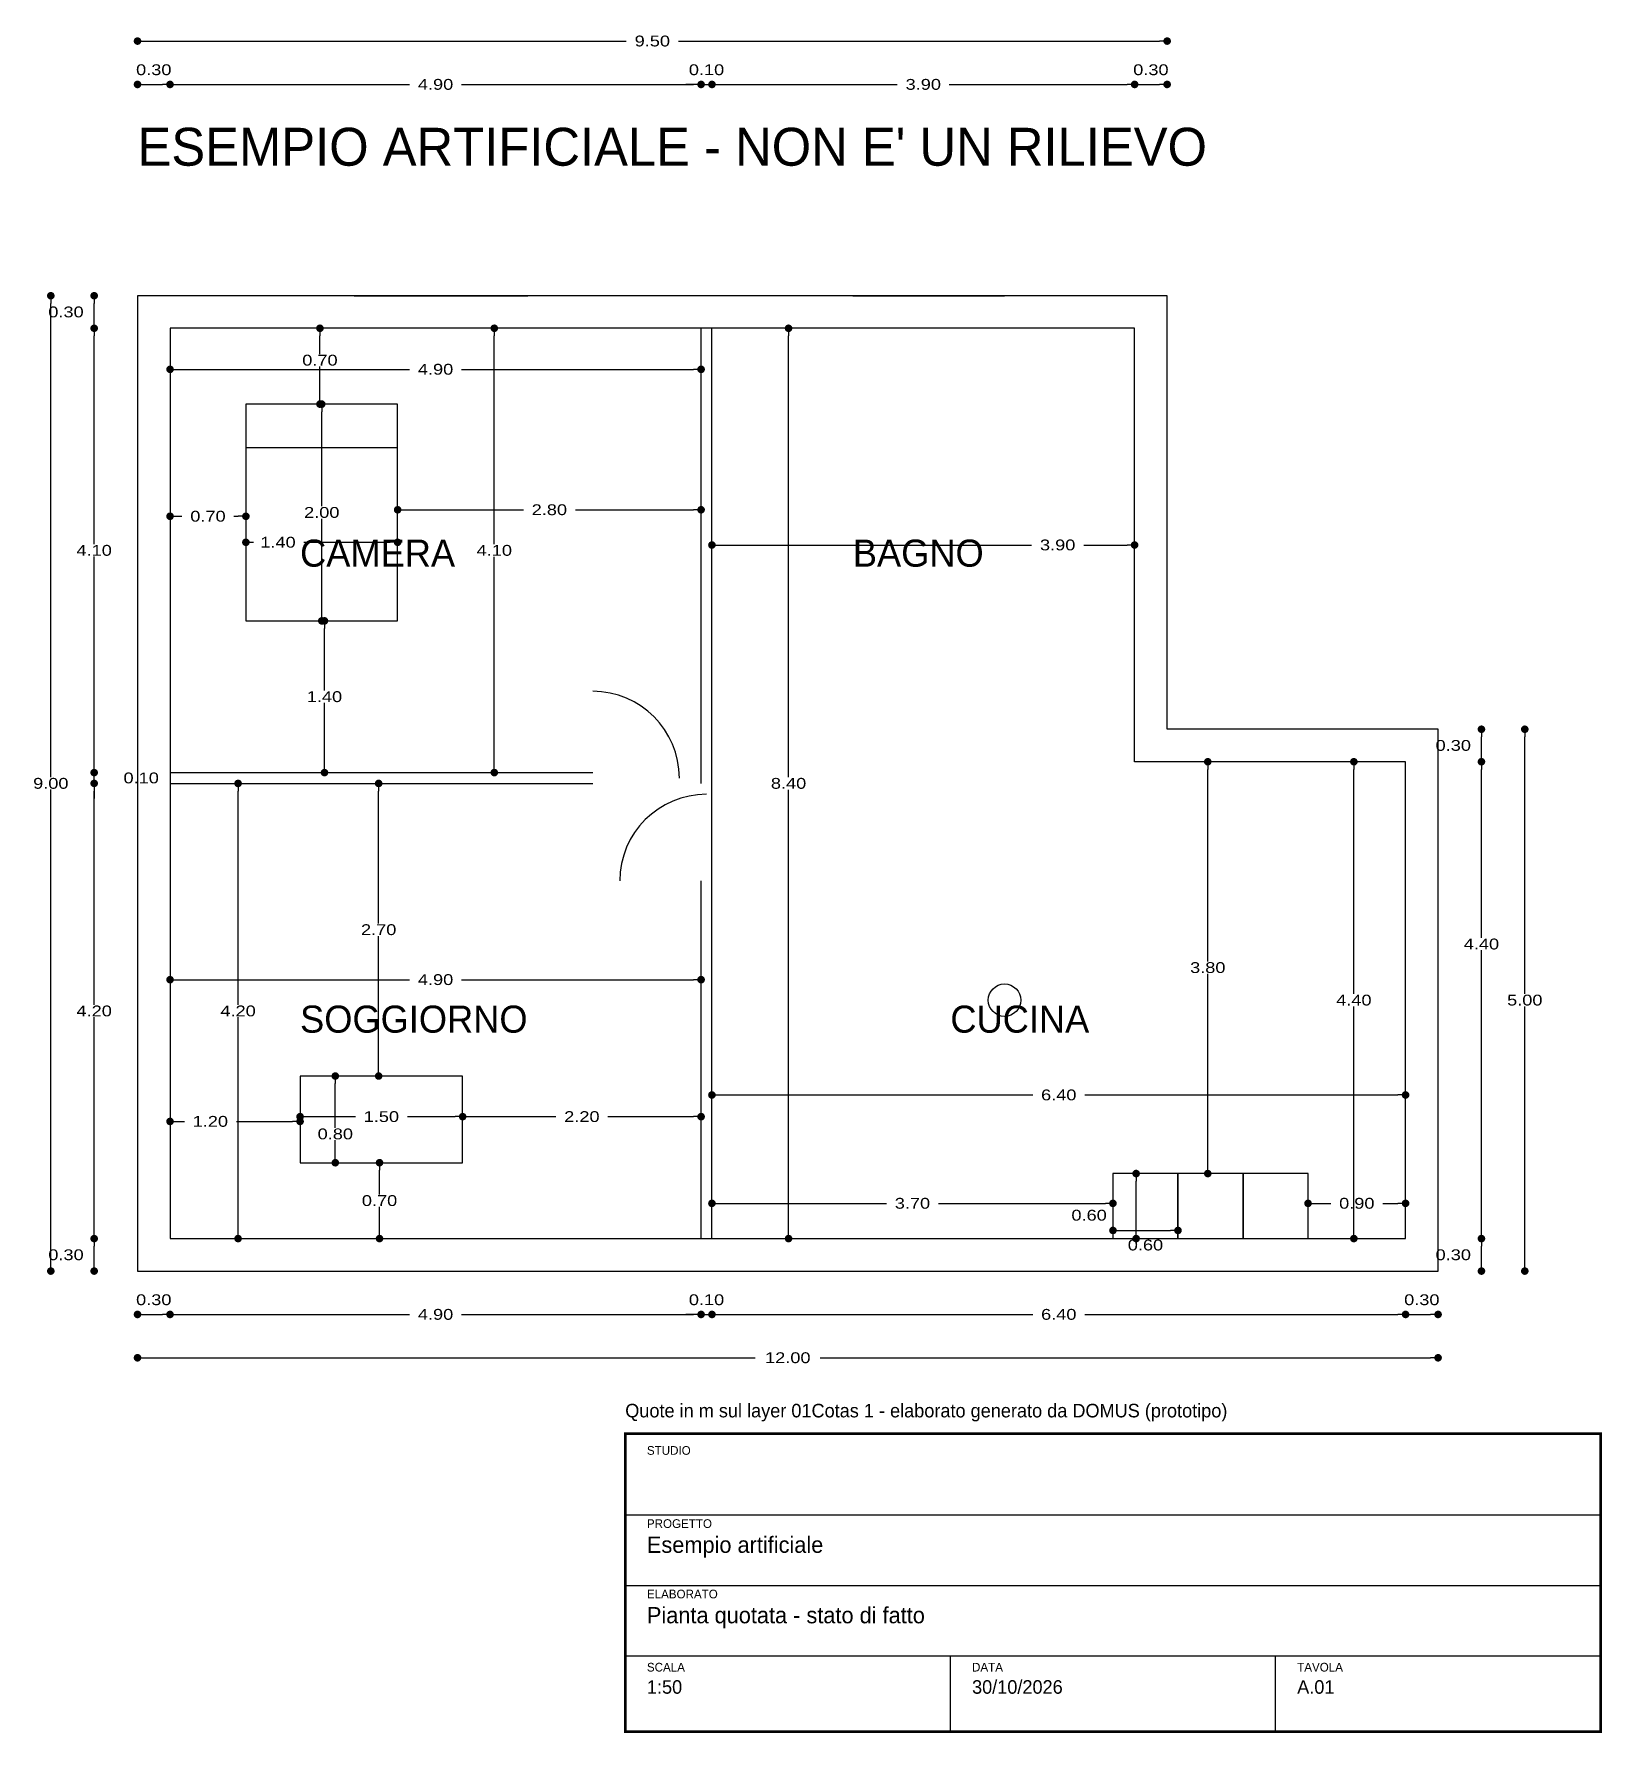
# Model space of a CAD drawing. Header units: metres. Extents: x -1 to 13.5, y -4.3 to 11.4.
import ezdxf

# ---------------------------------------------------------------- set-up
doc = ezdxf.new("R2010")
doc.units = ezdxf.units.M
for name, color, linetype in [('01Cotas 1', 220, 'Continuous'), ('ARREDI', 6, 'Continuous'), ('DOMUS_CARTIGLIO', 7, 'Continuous'), ('DOMUS_NOTE', 2, 'Continuous'), ('FINESTRE', 5, 'Continuous'), ('MURI', 7, 'Continuous'), ('PORTE', 3, 'Continuous'), ('TESTI', 2, 'Continuous'), ('TRAMEZZI', 8, 'Continuous')]:
    doc.layers.add(name, color=color, linetype=linetype)
doc.styles.add('FUTURA', font='arial.ttf', dxfattribs={"width": 1.2})
doc.dimstyles.new('50', dxfattribs={"dimscale": 0, "dimtxt": 0.1, "dimasz": 0.07, "dimexe": 0.2, "dimexo": 0.2, "dimgap": 0.01, "dimtad": 1, "dimtxsty": 'FUTURA', "dimblk": 'DOT', "dimcen": 0.1, "dimse1": 1, "dimse2": 1, "dimazin": 3, "dimtfac": 1, "dimtmove": 2, "dimatfit": 2, "dimldrblk": 'DOT'})

# ---------------------------------------------------------------- blocks, each defined once
blk = doc.blocks.new('_DOT')
at = {"color": 0, "linetype": 'BYBLOCK'}
blk.add_line((-0.5, 0), (-1, 0), dxfattribs=at)
at = {"color": 0, "linetype": 'BYBLOCK', "const_width": 0.5}
blk.add_lwpolyline([(-0.25, 0, 1), (0.25, 0, 1)], format="xyb", close=True, dxfattribs=at)
blk = doc.blocks.new('*D1')
at = {"color": 0}
blk.add_line((0.07, -0.4), (0.23, -0.4), dxfattribs=at)
at = {"layer": 'Defpoints'}
for p in [(0, 0), (0.3, 0), (0, -0.4)]:
    blk.add_point(p, dxfattribs=at)
at = {"layer": '01Cotas 1', "color": 0, "xscale": 0.07, "yscale": 0.07, "rotation": 180}
blk.add_blockref('_DOT', (0, -0.4), dxfattribs=at)
at = {"layer": '01Cotas 1', "color": 0, "xscale": 0.07, "yscale": 0.07}
blk.add_blockref('_DOT', (0.3, -0.4), dxfattribs=at)
at = {"layer": '01Cotas 1', "color": 0, "insert": (0.15, -0.265), "char_height": 0.1, "attachment_point": 5, "style": 'FUTURA'}
blk.add_mtext('0.30', dxfattribs=at)
blk = doc.blocks.new('*D2')
at = {"color": 0}
for p, q in [((0.37, -0.4), (2.51, -0.4)), ((2.99, -0.4), (5.13, -0.4))]:
    blk.add_line(p, q, dxfattribs=at)
at = {"layer": 'Defpoints'}
for p in [(0.3, 0), (5.2, 0), (0.3, -0.4)]:
    blk.add_point(p, dxfattribs=at)
at = {"layer": '01Cotas 1', "color": 0, "xscale": 0.07, "yscale": 0.07, "rotation": 180}
blk.add_blockref('_DOT', (0.3, -0.4), dxfattribs=at)
at = {"layer": '01Cotas 1', "color": 0, "xscale": 0.07, "yscale": 0.07}
blk.add_blockref('_DOT', (5.2, -0.4), dxfattribs=at)
at = {"layer": '01Cotas 1', "color": 0, "insert": (2.75, -0.4), "char_height": 0.1, "attachment_point": 5, "style": 'FUTURA'}
blk.add_mtext('4.90', dxfattribs=at)
blk = doc.blocks.new('*D3')
at = {"color": 0}
for p, q in [((5.13, -0.4), (5.06, -0.4)), ((5.2, -0.4), (5.3, -0.4)), ((5.37, -0.4), (5.44, -0.4))]:
    blk.add_line(p, q, dxfattribs=at)
at = {"layer": 'Defpoints'}
for p in [(5.2, 0), (5.3, 0), (5.2, -0.4)]:
    blk.add_point(p, dxfattribs=at)
at = {"layer": '01Cotas 1', "color": 0, "xscale": 0.07, "yscale": 0.07}
blk.add_blockref('_DOT', (5.2, -0.4), dxfattribs=at)
at = {"layer": '01Cotas 1', "color": 0, "xscale": 0.07, "yscale": 0.07, "rotation": 180}
blk.add_blockref('_DOT', (5.3, -0.4), dxfattribs=at)
at = {"layer": '01Cotas 1', "color": 0, "insert": (5.25, -0.265), "char_height": 0.1, "attachment_point": 5, "style": 'FUTURA'}
blk.add_mtext('0.10', dxfattribs=at)
blk = doc.blocks.new('*D4')
at = {"color": 0}
for p, q in [((5.37, -0.4), (8.26, -0.4)), ((8.74, -0.4), (11.63, -0.4))]:
    blk.add_line(p, q, dxfattribs=at)
at = {"layer": 'Defpoints'}
for p in [(5.3, 0), (11.7, 0), (5.3, -0.4)]:
    blk.add_point(p, dxfattribs=at)
at = {"layer": '01Cotas 1', "color": 0, "xscale": 0.07, "yscale": 0.07, "rotation": 180}
blk.add_blockref('_DOT', (5.3, -0.4), dxfattribs=at)
at = {"layer": '01Cotas 1', "color": 0, "xscale": 0.07, "yscale": 0.07}
blk.add_blockref('_DOT', (11.7, -0.4), dxfattribs=at)
at = {"layer": '01Cotas 1', "color": 0, "insert": (8.5, -0.4), "char_height": 0.1, "attachment_point": 5, "style": 'FUTURA'}
blk.add_mtext('6.40', dxfattribs=at)
blk = doc.blocks.new('*D5')
at = {"color": 0}
blk.add_line((11.77, -0.4), (11.93, -0.4), dxfattribs=at)
at = {"layer": 'Defpoints'}
for p in [(11.7, 0), (12, 0), (11.7, -0.4)]:
    blk.add_point(p, dxfattribs=at)
at = {"layer": '01Cotas 1', "color": 0, "xscale": 0.07, "yscale": 0.07, "rotation": 180}
blk.add_blockref('_DOT', (11.7, -0.4), dxfattribs=at)
at = {"layer": '01Cotas 1', "color": 0, "xscale": 0.07, "yscale": 0.07}
blk.add_blockref('_DOT', (12, -0.4), dxfattribs=at)
at = {"layer": '01Cotas 1', "color": 0, "insert": (11.85, -0.265), "char_height": 0.1, "attachment_point": 5, "style": 'FUTURA'}
blk.add_mtext('0.30', dxfattribs=at)
blk = doc.blocks.new('*D6')
at = {"color": 0}
for p, q in [((0.07, -0.8), (5.7, -0.8)), ((6.3, -0.8), (11.93, -0.8))]:
    blk.add_line(p, q, dxfattribs=at)
at = {"layer": 'Defpoints'}
for p in [(0, 0), (12, 0), (0, -0.8)]:
    blk.add_point(p, dxfattribs=at)
at = {"layer": '01Cotas 1', "color": 0, "xscale": 0.07, "yscale": 0.07, "rotation": 180}
blk.add_blockref('_DOT', (0, -0.8), dxfattribs=at)
at = {"layer": '01Cotas 1', "color": 0, "xscale": 0.07, "yscale": 0.07}
blk.add_blockref('_DOT', (12, -0.8), dxfattribs=at)
at = {"layer": '01Cotas 1', "color": 0, "insert": (6, -0.8), "char_height": 0.1, "attachment_point": 5, "style": 'FUTURA'}
blk.add_mtext('12.00', dxfattribs=at)
blk = doc.blocks.new('*D7')
at = {"color": 0}
blk.add_line((0.07, 10.95), (0.23, 10.95), dxfattribs=at)
at = {"layer": 'Defpoints'}
for p in [(0, 10.95), (0, 9), (0.3, 9)]:
    blk.add_point(p, dxfattribs=at)
at = {"layer": '01Cotas 1', "color": 0, "xscale": 0.07, "yscale": 0.07, "rotation": 180}
blk.add_blockref('_DOT', (0, 10.95), dxfattribs=at)
at = {"layer": '01Cotas 1', "color": 0, "xscale": 0.07, "yscale": 0.07}
blk.add_blockref('_DOT', (0.3, 10.95), dxfattribs=at)
at = {"layer": '01Cotas 1', "color": 0, "insert": (0.15, 11.085), "char_height": 0.1, "attachment_point": 5, "style": 'FUTURA'}
blk.add_mtext('0.30', dxfattribs=at)
blk = doc.blocks.new('*D8')
at = {"color": 0}
for p, q in [((0.37, 10.95), (2.51, 10.95)), ((2.99, 10.95), (5.13, 10.95))]:
    blk.add_line(p, q, dxfattribs=at)
at = {"layer": 'Defpoints'}
for p in [(0.3, 10.95), (0.3, 9), (5.2, 9)]:
    blk.add_point(p, dxfattribs=at)
at = {"layer": '01Cotas 1', "color": 0, "xscale": 0.07, "yscale": 0.07, "rotation": 180}
blk.add_blockref('_DOT', (0.3, 10.95), dxfattribs=at)
at = {"layer": '01Cotas 1', "color": 0, "xscale": 0.07, "yscale": 0.07}
blk.add_blockref('_DOT', (5.2, 10.95), dxfattribs=at)
at = {"layer": '01Cotas 1', "color": 0, "insert": (2.75, 10.95), "char_height": 0.1, "attachment_point": 5, "style": 'FUTURA'}
blk.add_mtext('4.90', dxfattribs=at)
blk = doc.blocks.new('*D9')
at = {"color": 0}
for p, q in [((5.13, 10.95), (5.06, 10.95)), ((5.2, 10.95), (5.3, 10.95)), ((5.37, 10.95), (5.44, 10.95))]:
    blk.add_line(p, q, dxfattribs=at)
at = {"layer": 'Defpoints'}
for p in [(5.2, 10.95), (5.2, 9), (5.3, 9)]:
    blk.add_point(p, dxfattribs=at)
at = {"layer": '01Cotas 1', "color": 0, "xscale": 0.07, "yscale": 0.07}
blk.add_blockref('_DOT', (5.2, 10.95), dxfattribs=at)
at = {"layer": '01Cotas 1', "color": 0, "xscale": 0.07, "yscale": 0.07, "rotation": 180}
blk.add_blockref('_DOT', (5.3, 10.95), dxfattribs=at)
at = {"layer": '01Cotas 1', "color": 0, "insert": (5.25, 11.085), "char_height": 0.1, "attachment_point": 5, "style": 'FUTURA'}
blk.add_mtext('0.10', dxfattribs=at)
blk = doc.blocks.new('*D10')
at = {"color": 0}
for p, q in [((5.37, 10.95), (7.01, 10.95)), ((7.49, 10.95), (9.13, 10.95))]:
    blk.add_line(p, q, dxfattribs=at)
at = {"layer": 'Defpoints'}
for p in [(5.3, 10.95), (5.3, 9), (9.2, 9)]:
    blk.add_point(p, dxfattribs=at)
at = {"layer": '01Cotas 1', "color": 0, "xscale": 0.07, "yscale": 0.07, "rotation": 180}
blk.add_blockref('_DOT', (5.3, 10.95), dxfattribs=at)
at = {"layer": '01Cotas 1', "color": 0, "xscale": 0.07, "yscale": 0.07}
blk.add_blockref('_DOT', (9.2, 10.95), dxfattribs=at)
at = {"layer": '01Cotas 1', "color": 0, "insert": (7.25, 10.95), "char_height": 0.1, "attachment_point": 5, "style": 'FUTURA'}
blk.add_mtext('3.90', dxfattribs=at)
blk = doc.blocks.new('*D11')
at = {"color": 0}
blk.add_line((9.27, 10.95), (9.43, 10.95), dxfattribs=at)
at = {"layer": 'Defpoints'}
for p in [(9.2, 10.95), (9.2, 9), (9.5, 9)]:
    blk.add_point(p, dxfattribs=at)
at = {"layer": '01Cotas 1', "color": 0, "xscale": 0.07, "yscale": 0.07, "rotation": 180}
blk.add_blockref('_DOT', (9.2, 10.95), dxfattribs=at)
at = {"layer": '01Cotas 1', "color": 0, "xscale": 0.07, "yscale": 0.07}
blk.add_blockref('_DOT', (9.5, 10.95), dxfattribs=at)
at = {"layer": '01Cotas 1', "color": 0, "insert": (9.35, 11.085), "char_height": 0.1, "attachment_point": 5, "style": 'FUTURA'}
blk.add_mtext('0.30', dxfattribs=at)
blk = doc.blocks.new('*D12')
at = {"color": 0}
for p, q in [((0.07, 11.35), (4.51, 11.35)), ((4.99, 11.35), (9.43, 11.35))]:
    blk.add_line(p, q, dxfattribs=at)
at = {"layer": 'Defpoints'}
for p in [(0, 11.35), (0, 9), (9.5, 9)]:
    blk.add_point(p, dxfattribs=at)
at = {"layer": '01Cotas 1', "color": 0, "xscale": 0.07, "yscale": 0.07, "rotation": 180}
blk.add_blockref('_DOT', (0, 11.35), dxfattribs=at)
at = {"layer": '01Cotas 1', "color": 0, "xscale": 0.07, "yscale": 0.07}
blk.add_blockref('_DOT', (9.5, 11.35), dxfattribs=at)
at = {"layer": '01Cotas 1', "color": 0, "insert": (4.75, 11.35), "char_height": 0.1, "attachment_point": 5, "style": 'FUTURA'}
blk.add_mtext('9.50', dxfattribs=at)
blk = doc.blocks.new('*D13')
at = {"color": 0}
blk.add_line((-0.4, 0.07), (-0.4, 0.23), dxfattribs=at)
at = {"layer": 'Defpoints'}
for p in [(0, 0.3), (-0.4, 0), (0, 0)]:
    blk.add_point(p, dxfattribs=at)
at = {"layer": '01Cotas 1', "color": 0, "xscale": 0.07, "yscale": 0.07}
for p, rotation in [((-0.4, 0.3), 90), ((-0.4, 0), 270)]:
    blk.add_blockref('_DOT', p, dxfattribs=dict(at, rotation=rotation))
at = {"layer": '01Cotas 1', "color": 0, "insert": (-0.66, 0.15), "char_height": 0.1, "attachment_point": 5, "style": 'FUTURA'}
blk.add_mtext('0.30', dxfattribs=at)
blk = doc.blocks.new('*D14')
at = {"color": 0}
for p, q in [((-0.4, 2.4575), (-0.4, 4.43)), ((-0.4, 0.37), (-0.4, 2.3425))]:
    blk.add_line(p, q, dxfattribs=at)
at = {"layer": 'Defpoints'}
for p in [(0, 4.5), (-0.4, 0.3), (0, 0.3)]:
    blk.add_point(p, dxfattribs=at)
at = {"layer": '01Cotas 1', "color": 0, "xscale": 0.07, "yscale": 0.07}
for p, rotation in [((-0.4, 4.5), 90), ((-0.4, 0.3), 270)]:
    blk.add_blockref('_DOT', p, dxfattribs=dict(at, rotation=rotation))
at = {"layer": '01Cotas 1', "color": 0, "insert": (-0.4, 2.4), "char_height": 0.1, "attachment_point": 5, "style": 'FUTURA'}
blk.add_mtext('4.20', dxfattribs=at)
blk = doc.blocks.new('*D15')
at = {"color": 0}
for p, q in [((-0.4, 4.67), (-0.4, 4.74)), ((-0.4, 4.5), (-0.4, 4.6)), ((-0.4, 4.43), (-0.4, 4.36))]:
    blk.add_line(p, q, dxfattribs=at)
at = {"layer": 'Defpoints'}
for p in [(0, 4.6), (-0.4, 4.5), (0, 4.5)]:
    blk.add_point(p, dxfattribs=at)
at = {"layer": '01Cotas 1', "color": 0, "xscale": 0.07, "yscale": 0.07}
for p, rotation in [((-0.4, 4.6), 270), ((-0.4, 4.5), 90)]:
    blk.add_blockref('_DOT', p, dxfattribs=dict(at, rotation=rotation))
at = {"layer": '01Cotas 1', "color": 0, "insert": (0.0338, 4.55), "char_height": 0.1, "attachment_point": 5, "style": 'FUTURA'}
blk.add_mtext('0.10', dxfattribs=at)
blk = doc.blocks.new('*D16')
at = {"color": 0}
for p, q in [((-0.4, 6.7075), (-0.4, 8.63)), ((-0.4, 4.67), (-0.4, 6.5925))]:
    blk.add_line(p, q, dxfattribs=at)
at = {"layer": 'Defpoints'}
for p in [(0, 8.7), (-0.4, 4.6), (0, 4.6)]:
    blk.add_point(p, dxfattribs=at)
at = {"layer": '01Cotas 1', "color": 0, "xscale": 0.07, "yscale": 0.07}
for p, rotation in [((-0.4, 8.7), 90), ((-0.4, 4.6), 270)]:
    blk.add_blockref('_DOT', p, dxfattribs=dict(at, rotation=rotation))
at = {"layer": '01Cotas 1', "color": 0, "insert": (-0.4, 6.65), "char_height": 0.1, "attachment_point": 5, "style": 'FUTURA'}
blk.add_mtext('4.10', dxfattribs=at)
blk = doc.blocks.new('*D17')
at = {"color": 0}
blk.add_line((-0.4, 8.77), (-0.4, 8.93), dxfattribs=at)
at = {"layer": 'Defpoints'}
for p in [(0, 9), (-0.4, 8.7), (0, 8.7)]:
    blk.add_point(p, dxfattribs=at)
at = {"layer": '01Cotas 1', "color": 0, "xscale": 0.07, "yscale": 0.07}
for p, rotation in [((-0.4, 9), 90), ((-0.4, 8.7), 270)]:
    blk.add_blockref('_DOT', p, dxfattribs=dict(at, rotation=rotation))
at = {"layer": '01Cotas 1', "color": 0, "insert": (-0.66, 8.85), "char_height": 0.1, "attachment_point": 5, "style": 'FUTURA'}
blk.add_mtext('0.30', dxfattribs=at)
blk = doc.blocks.new('*D18')
at = {"color": 0}
for p, q in [((-0.8, 4.5575), (-0.8, 8.93)), ((-0.8, 0.07), (-0.8, 4.4425))]:
    blk.add_line(p, q, dxfattribs=at)
at = {"layer": 'Defpoints'}
for p in [(0, 9), (-0.8, 0), (0, 0)]:
    blk.add_point(p, dxfattribs=at)
at = {"layer": '01Cotas 1', "color": 0, "xscale": 0.07, "yscale": 0.07}
for p, rotation in [((-0.8, 9), 90), ((-0.8, 0), 270)]:
    blk.add_blockref('_DOT', p, dxfattribs=dict(at, rotation=rotation))
at = {"layer": '01Cotas 1', "color": 0, "insert": (-0.8, 4.5), "char_height": 0.1, "attachment_point": 5, "style": 'FUTURA'}
blk.add_mtext('9.00', dxfattribs=at)
blk = doc.blocks.new('*D19')
at = {"color": 0}
blk.add_line((12.4, 0.07), (12.4, 0.23), dxfattribs=at)
at = {"layer": 'Defpoints'}
for p in [(12, 0.3), (12, 0), (12.4, 0)]:
    blk.add_point(p, dxfattribs=at)
at = {"layer": '01Cotas 1', "color": 0, "xscale": 0.07, "yscale": 0.07}
for p, rotation in [((12.4, 0.3), 90), ((12.4, 0), 270)]:
    blk.add_blockref('_DOT', p, dxfattribs=dict(at, rotation=rotation))
at = {"layer": '01Cotas 1', "color": 0, "insert": (12.14, 0.15), "char_height": 0.1, "attachment_point": 5, "style": 'FUTURA'}
blk.add_mtext('0.30', dxfattribs=at)
blk = doc.blocks.new('*D20')
at = {"color": 0}
for p, q in [((12.4, 3.075), (12.4, 4.63)), ((12.4, 0.37), (12.4, 2.96))]:
    blk.add_line(p, q, dxfattribs=at)
at = {"layer": 'Defpoints'}
for p in [(12, 4.7), (12, 0.3), (12.4, 0.3)]:
    blk.add_point(p, dxfattribs=at)
at = {"layer": '01Cotas 1', "color": 0, "xscale": 0.07, "yscale": 0.07}
for p, rotation in [((12.4, 4.7), 90), ((12.4, 0.3), 270)]:
    blk.add_blockref('_DOT', p, dxfattribs=dict(at, rotation=rotation))
at = {"layer": '01Cotas 1', "color": 0, "insert": (12.4, 3.0175), "char_height": 0.1, "attachment_point": 5, "style": 'FUTURA'}
blk.add_mtext('4.40', dxfattribs=at)
blk = doc.blocks.new('*D21')
at = {"color": 0}
blk.add_line((12.4, 4.77), (12.4, 4.93), dxfattribs=at)
at = {"layer": 'Defpoints'}
for p in [(12, 5), (12, 4.7), (12.4, 4.7)]:
    blk.add_point(p, dxfattribs=at)
at = {"layer": '01Cotas 1', "color": 0, "xscale": 0.07, "yscale": 0.07}
for p, rotation in [((12.4, 5), 90), ((12.4, 4.7), 270)]:
    blk.add_blockref('_DOT', p, dxfattribs=dict(at, rotation=rotation))
at = {"layer": '01Cotas 1', "color": 0, "insert": (12.14, 4.85), "char_height": 0.1, "attachment_point": 5, "style": 'FUTURA'}
blk.add_mtext('0.30', dxfattribs=at)
blk = doc.blocks.new('*D22')
at = {"color": 0}
for p, q in [((12.8, 2.5575), (12.8, 4.93)), ((12.8, 0.07), (12.8, 2.4425))]:
    blk.add_line(p, q, dxfattribs=at)
at = {"layer": 'Defpoints'}
for p in [(12, 5), (12, 0), (12.8, 0)]:
    blk.add_point(p, dxfattribs=at)
at = {"layer": '01Cotas 1', "color": 0, "xscale": 0.07, "yscale": 0.07}
for p, rotation in [((12.8, 5), 90), ((12.8, 0), 270)]:
    blk.add_blockref('_DOT', p, dxfattribs=dict(at, rotation=rotation))
at = {"layer": '01Cotas 1', "color": 0, "insert": (12.8, 2.5), "char_height": 0.1, "attachment_point": 5, "style": 'FUTURA'}
blk.add_mtext('5.00', dxfattribs=at)
blk = doc.blocks.new('*D23')
at = {"color": 0}
for p, q in [((5.37, 0.625), (6.91, 0.625)), ((7.39, 0.625), (8.93, 0.625))]:
    blk.add_line(p, q, dxfattribs=at)
at = {"layer": 'Defpoints'}
for p in [(5.3, 0.625), (5.3, 0.625), (9, 0.625)]:
    blk.add_point(p, dxfattribs=at)
at = {"layer": '01Cotas 1', "color": 0, "xscale": 0.07, "yscale": 0.07, "rotation": 180}
blk.add_blockref('_DOT', (5.3, 0.625), dxfattribs=at)
at = {"layer": '01Cotas 1', "color": 0, "xscale": 0.07, "yscale": 0.07}
blk.add_blockref('_DOT', (9, 0.625), dxfattribs=at)
at = {"layer": '01Cotas 1', "color": 0, "insert": (7.15, 0.625), "char_height": 0.1, "attachment_point": 5, "style": 'FUTURA'}
blk.add_mtext('3.70', dxfattribs=at)
blk = doc.blocks.new('*D24')
at = {"color": 0}
blk.add_line((9.07, 0.375), (9.53, 0.375), dxfattribs=at)
at = {"layer": 'Defpoints'}
for p in [(9, 0.375), (9, 0.375), (9.6, 0.375)]:
    blk.add_point(p, dxfattribs=at)
at = {"layer": '01Cotas 1', "color": 0, "xscale": 0.07, "yscale": 0.07, "rotation": 180}
blk.add_blockref('_DOT', (9, 0.375), dxfattribs=at)
at = {"layer": '01Cotas 1', "color": 0, "xscale": 0.07, "yscale": 0.07}
blk.add_blockref('_DOT', (9.6, 0.375), dxfattribs=at)
at = {"layer": '01Cotas 1', "color": 0, "insert": (9.3, 0.24), "char_height": 0.1, "attachment_point": 5, "style": 'FUTURA'}
blk.add_mtext('0.60', dxfattribs=at)
blk = doc.blocks.new('*D25')
at = {"color": 0}
for p, q in [((10.87, 0.625), (11.01, 0.625)), ((11.49, 0.625), (11.63, 0.625))]:
    blk.add_line(p, q, dxfattribs=at)
at = {"layer": 'Defpoints'}
for p in [(10.8, 0.625), (10.8, 0.625), (11.7, 0.625)]:
    blk.add_point(p, dxfattribs=at)
at = {"layer": '01Cotas 1', "color": 0, "xscale": 0.07, "yscale": 0.07, "rotation": 180}
blk.add_blockref('_DOT', (10.8, 0.625), dxfattribs=at)
at = {"layer": '01Cotas 1', "color": 0, "xscale": 0.07, "yscale": 0.07}
blk.add_blockref('_DOT', (11.7, 0.625), dxfattribs=at)
at = {"layer": '01Cotas 1', "color": 0, "insert": (11.25, 0.625), "char_height": 0.1, "attachment_point": 5, "style": 'FUTURA'}
blk.add_mtext('0.90', dxfattribs=at)
blk = doc.blocks.new('*D26')
at = {"color": 0}
for p, q in [((0.37, 1.381), (0.432, 1.381)), ((0.912, 1.381), (1.43, 1.381))]:
    blk.add_line(p, q, dxfattribs=at)
at = {"layer": 'Defpoints'}
for p in [(0.3, 1.381), (0.3, 1.381), (1.5, 1.381)]:
    blk.add_point(p, dxfattribs=at)
at = {"layer": '01Cotas 1', "color": 0, "xscale": 0.07, "yscale": 0.07, "rotation": 180}
blk.add_blockref('_DOT', (0.3, 1.381), dxfattribs=at)
at = {"layer": '01Cotas 1', "color": 0, "xscale": 0.07, "yscale": 0.07}
blk.add_blockref('_DOT', (1.5, 1.381), dxfattribs=at)
at = {"layer": '01Cotas 1', "color": 0, "insert": (0.672, 1.381), "char_height": 0.1, "attachment_point": 5, "style": 'FUTURA'}
blk.add_mtext('1.20', dxfattribs=at)
blk = doc.blocks.new('*D27')
at = {"color": 0}
for p, q in [((1.57, 1.425), (2.01, 1.425)), ((2.49, 1.425), (2.93, 1.425))]:
    blk.add_line(p, q, dxfattribs=at)
at = {"layer": 'Defpoints'}
for p in [(1.5, 1.425), (1.5, 1.425), (3, 1.425)]:
    blk.add_point(p, dxfattribs=at)
at = {"layer": '01Cotas 1', "color": 0, "xscale": 0.07, "yscale": 0.07, "rotation": 180}
blk.add_blockref('_DOT', (1.5, 1.425), dxfattribs=at)
at = {"layer": '01Cotas 1', "color": 0, "xscale": 0.07, "yscale": 0.07}
blk.add_blockref('_DOT', (3, 1.425), dxfattribs=at)
at = {"layer": '01Cotas 1', "color": 0, "insert": (2.25, 1.425), "char_height": 0.1, "attachment_point": 5, "style": 'FUTURA'}
blk.add_mtext('1.50', dxfattribs=at)
blk = doc.blocks.new('*D28')
at = {"color": 0}
for p, q in [((3.07, 1.425), (3.86, 1.425)), ((4.34, 1.425), (5.13, 1.425))]:
    blk.add_line(p, q, dxfattribs=at)
at = {"layer": 'Defpoints'}
for p in [(3, 1.425), (3, 1.425), (5.2, 1.425)]:
    blk.add_point(p, dxfattribs=at)
at = {"layer": '01Cotas 1', "color": 0, "xscale": 0.07, "yscale": 0.07, "rotation": 180}
blk.add_blockref('_DOT', (3, 1.425), dxfattribs=at)
at = {"layer": '01Cotas 1', "color": 0, "xscale": 0.07, "yscale": 0.07}
blk.add_blockref('_DOT', (5.2, 1.425), dxfattribs=at)
at = {"layer": '01Cotas 1', "color": 0, "insert": (4.1, 1.425), "char_height": 0.1, "attachment_point": 5, "style": 'FUTURA'}
blk.add_mtext('2.20', dxfattribs=at)
blk = doc.blocks.new('*D29')
at = {"color": 0}
for p, q in [((5.37, 1.625), (8.26, 1.625)), ((8.74, 1.625), (11.63, 1.625))]:
    blk.add_line(p, q, dxfattribs=at)
at = {"layer": 'Defpoints'}
for p in [(5.3, 1.625), (5.3, 1.625), (11.7, 1.625)]:
    blk.add_point(p, dxfattribs=at)
at = {"layer": '01Cotas 1', "color": 0, "xscale": 0.07, "yscale": 0.07, "rotation": 180}
blk.add_blockref('_DOT', (5.3, 1.625), dxfattribs=at)
at = {"layer": '01Cotas 1', "color": 0, "xscale": 0.07, "yscale": 0.07}
blk.add_blockref('_DOT', (11.7, 1.625), dxfattribs=at)
at = {"layer": '01Cotas 1', "color": 0, "insert": (8.5, 1.625), "char_height": 0.1, "attachment_point": 5, "style": 'FUTURA'}
blk.add_mtext('6.40', dxfattribs=at)
blk = doc.blocks.new('*D30')
at = {"color": 0}
for p, q in [((0.37, 2.689), (2.51, 2.689)), ((2.99, 2.689), (5.13, 2.689))]:
    blk.add_line(p, q, dxfattribs=at)
at = {"layer": 'Defpoints'}
for p in [(0.3, 2.689), (0.3, 2.689), (5.2, 2.689)]:
    blk.add_point(p, dxfattribs=at)
at = {"layer": '01Cotas 1', "color": 0, "xscale": 0.07, "yscale": 0.07, "rotation": 180}
blk.add_blockref('_DOT', (0.3, 2.689), dxfattribs=at)
at = {"layer": '01Cotas 1', "color": 0, "xscale": 0.07, "yscale": 0.07}
blk.add_blockref('_DOT', (5.2, 2.689), dxfattribs=at)
at = {"layer": '01Cotas 1', "color": 0, "insert": (2.75, 2.689), "char_height": 0.1, "attachment_point": 5, "style": 'FUTURA'}
blk.add_mtext('4.90', dxfattribs=at)
blk = doc.blocks.new('*D31')
at = {"color": 0}
for p, q in [((5.37, 6.7), (8.25, 6.7)), ((8.73, 6.7), (9.13, 6.7))]:
    blk.add_line(p, q, dxfattribs=at)
at = {"layer": 'Defpoints'}
for p in [(5.3, 6.7), (5.3, 6.7), (9.2, 6.7)]:
    blk.add_point(p, dxfattribs=at)
at = {"layer": '01Cotas 1', "color": 0, "xscale": 0.07, "yscale": 0.07, "rotation": 180}
blk.add_blockref('_DOT', (5.3, 6.7), dxfattribs=at)
at = {"layer": '01Cotas 1', "color": 0, "xscale": 0.07, "yscale": 0.07}
blk.add_blockref('_DOT', (9.2, 6.7), dxfattribs=at)
at = {"layer": '01Cotas 1', "color": 0, "insert": (8.49, 6.7), "char_height": 0.1, "attachment_point": 5, "style": 'FUTURA'}
blk.add_mtext('3.90', dxfattribs=at)
blk = doc.blocks.new('*D32')
at = {"color": 0}
for p, q in [((0.37, 6.965), (0.41, 6.965)), ((0.89, 6.965), (0.93, 6.965))]:
    blk.add_line(p, q, dxfattribs=at)
at = {"layer": 'Defpoints'}
for p in [(0.3, 6.965), (0.3, 6.965), (1, 6.965)]:
    blk.add_point(p, dxfattribs=at)
at = {"layer": '01Cotas 1', "color": 0, "xscale": 0.07, "yscale": 0.07, "rotation": 180}
blk.add_blockref('_DOT', (0.3, 6.965), dxfattribs=at)
at = {"layer": '01Cotas 1', "color": 0, "xscale": 0.07, "yscale": 0.07}
blk.add_blockref('_DOT', (1, 6.965), dxfattribs=at)
at = {"layer": '01Cotas 1', "color": 0, "insert": (0.65, 6.965), "char_height": 0.1, "attachment_point": 5, "style": 'FUTURA'}
blk.add_mtext('0.70', dxfattribs=at)
blk = doc.blocks.new('*D33')
at = {"color": 0}
blk.add_line((1.536, 6.725), (2.329999, 6.725), dxfattribs=at)
at = {"layer": 'Defpoints'}
for p in [(1, 6.725), (1, 6.725), (2.399999, 6.725)]:
    blk.add_point(p, dxfattribs=at)
at = {"layer": '01Cotas 1', "color": 0, "xscale": 0.07, "yscale": 0.07, "rotation": 180}
blk.add_blockref('_DOT', (1, 6.725), dxfattribs=at)
at = {"layer": '01Cotas 1', "color": 0, "xscale": 0.07, "yscale": 0.07}
blk.add_blockref('_DOT', (2.399999, 6.725), dxfattribs=at)
at = {"layer": '01Cotas 1', "color": 0, "insert": (1.296, 6.725), "char_height": 0.1, "attachment_point": 5, "style": 'FUTURA'}
blk.add_mtext('1.40', dxfattribs=at)
blk = doc.blocks.new('*D34')
at = {"color": 0}
for p, q in [((2.47, 7.025), (3.56, 7.025)), ((4.04, 7.025), (5.13, 7.025))]:
    blk.add_line(p, q, dxfattribs=at)
at = {"layer": 'Defpoints'}
for p in [(2.4, 7.025), (2.4, 7.025), (5.2, 7.025)]:
    blk.add_point(p, dxfattribs=at)
at = {"layer": '01Cotas 1', "color": 0, "xscale": 0.07, "yscale": 0.07, "rotation": 180}
blk.add_blockref('_DOT', (2.4, 7.025), dxfattribs=at)
at = {"layer": '01Cotas 1', "color": 0, "xscale": 0.07, "yscale": 0.07}
blk.add_blockref('_DOT', (5.2, 7.025), dxfattribs=at)
at = {"layer": '01Cotas 1', "color": 0, "insert": (3.8, 7.025), "char_height": 0.1, "attachment_point": 5, "style": 'FUTURA'}
blk.add_mtext('2.80', dxfattribs=at)
blk = doc.blocks.new('*D35')
at = {"color": 0}
for p, q in [((0.37, 8.321), (2.51, 8.321)), ((2.99, 8.321), (5.13, 8.321))]:
    blk.add_line(p, q, dxfattribs=at)
at = {"layer": 'Defpoints'}
for p in [(0.3, 8.321), (0.3, 8.321), (5.2, 8.321)]:
    blk.add_point(p, dxfattribs=at)
at = {"layer": '01Cotas 1', "color": 0, "xscale": 0.07, "yscale": 0.07, "rotation": 180}
blk.add_blockref('_DOT', (0.3, 8.321), dxfattribs=at)
at = {"layer": '01Cotas 1', "color": 0, "xscale": 0.07, "yscale": 0.07}
blk.add_blockref('_DOT', (5.2, 8.321), dxfattribs=at)
at = {"layer": '01Cotas 1', "color": 0, "insert": (2.75, 8.321), "char_height": 0.1, "attachment_point": 5, "style": 'FUTURA'}
blk.add_mtext('4.90', dxfattribs=at)
blk = doc.blocks.new('*D36')
at = {"color": 0}
for p, q in [((0.928, 2.458), (0.928, 4.43)), ((0.928, 0.37), (0.928, 2.343))]:
    blk.add_line(p, q, dxfattribs=at)
at = {"layer": 'Defpoints'}
for p in [(0.928, 4.5), (0.928, 0.3), (0.928, 0.3)]:
    blk.add_point(p, dxfattribs=at)
at = {"layer": '01Cotas 1', "color": 0, "xscale": 0.07, "yscale": 0.07}
for p, rotation in [((0.928, 4.5), 90), ((0.928, 0.3), 270)]:
    blk.add_blockref('_DOT', p, dxfattribs=dict(at, rotation=rotation))
at = {"layer": '01Cotas 1', "color": 0, "insert": (0.928, 2.4), "char_height": 0.1, "attachment_point": 5, "style": 'FUTURA'}
blk.add_mtext('4.20', dxfattribs=at)
blk = doc.blocks.new('*D37')
at = {"color": 0}
for p, q in [((2.233, 0.708), (2.233, 0.93)), ((2.233, 0.37), (2.233, 0.593))]:
    blk.add_line(p, q, dxfattribs=at)
at = {"layer": 'Defpoints'}
for p in [(2.233, 1), (2.233, 0.3), (2.233, 0.3)]:
    blk.add_point(p, dxfattribs=at)
at = {"layer": '01Cotas 1', "color": 0, "xscale": 0.07, "yscale": 0.07}
for p, rotation in [((2.233, 1), 90), ((2.233, 0.3), 270)]:
    blk.add_blockref('_DOT', p, dxfattribs=dict(at, rotation=rotation))
at = {"layer": '01Cotas 1', "color": 0, "insert": (2.233, 0.65), "char_height": 0.1, "attachment_point": 5, "style": 'FUTURA'}
blk.add_mtext('0.70', dxfattribs=at)
blk = doc.blocks.new('*D38')
at = {"color": 0}
blk.add_line((9.214, 0.37), (9.214, 0.83), dxfattribs=at)
at = {"layer": 'Defpoints'}
for p in [(9.214, 0.9), (9.214, 0.3), (9.214, 0.3)]:
    blk.add_point(p, dxfattribs=at)
at = {"layer": '01Cotas 1', "color": 0, "xscale": 0.07, "yscale": 0.07}
for p, rotation in [((9.214, 0.9), 90), ((9.214, 0.3), 270)]:
    blk.add_blockref('_DOT', p, dxfattribs=dict(at, rotation=rotation))
at = {"layer": '01Cotas 1', "color": 0, "insert": (8.78, 0.515), "char_height": 0.1, "attachment_point": 5, "style": 'FUTURA'}
blk.add_mtext('0.60', dxfattribs=at)
blk = doc.blocks.new('*D39')
at = {"color": 0}
for p, q in [((11.223, 2.558), (11.223, 4.63)), ((11.223, 0.37), (11.223, 2.443))]:
    blk.add_line(p, q, dxfattribs=at)
at = {"layer": 'Defpoints'}
for p in [(11.223, 4.7), (11.223, 0.3), (11.223, 0.3)]:
    blk.add_point(p, dxfattribs=at)
at = {"layer": '01Cotas 1', "color": 0, "xscale": 0.07, "yscale": 0.07}
for p, rotation in [((11.223, 4.7), 90), ((11.223, 0.3), 270)]:
    blk.add_blockref('_DOT', p, dxfattribs=dict(at, rotation=rotation))
at = {"layer": '01Cotas 1', "color": 0, "insert": (11.223, 2.5), "char_height": 0.1, "attachment_point": 5, "style": 'FUTURA'}
blk.add_mtext('4.40', dxfattribs=at)
blk = doc.blocks.new('*D40')
at = {"color": 0}
for p, q in [((1.825, 1.323), (1.825, 1.73)), ((1.825, 1.07), (1.825, 1.208))]:
    blk.add_line(p, q, dxfattribs=at)
at = {"layer": 'Defpoints'}
for p in [(1.825, 1.8), (1.825, 1), (1.825, 1)]:
    blk.add_point(p, dxfattribs=at)
at = {"layer": '01Cotas 1', "color": 0, "xscale": 0.07, "yscale": 0.07}
for p, rotation in [((1.825, 1.8), 90), ((1.825, 1), 270)]:
    blk.add_blockref('_DOT', p, dxfattribs=dict(at, rotation=rotation))
at = {"layer": '01Cotas 1', "color": 0, "insert": (1.825, 1.265), "char_height": 0.1, "attachment_point": 5, "style": 'FUTURA'}
blk.add_mtext('0.80', dxfattribs=at)
blk = doc.blocks.new('*D41')
at = {"color": 0}
for p, q in [((2.225, 3.207), (2.225, 4.43)), ((2.225, 1.87), (2.225, 3.092))]:
    blk.add_line(p, q, dxfattribs=at)
at = {"layer": 'Defpoints'}
for p in [(2.225, 4.5), (2.225, 1.8), (2.225, 1.8)]:
    blk.add_point(p, dxfattribs=at)
at = {"layer": '01Cotas 1', "color": 0, "xscale": 0.07, "yscale": 0.07}
for p, rotation in [((2.225, 4.5), 90), ((2.225, 1.8), 270)]:
    blk.add_blockref('_DOT', p, dxfattribs=dict(at, rotation=rotation))
at = {"layer": '01Cotas 1', "color": 0, "insert": (2.225, 3.15), "char_height": 0.1, "attachment_point": 5, "style": 'FUTURA'}
blk.add_mtext('2.70', dxfattribs=at)
blk = doc.blocks.new('*D42')
at = {"color": 0}
for p, q in [((1.725, 5.358), (1.725, 5.93)), ((1.725, 4.67), (1.725, 5.243))]:
    blk.add_line(p, q, dxfattribs=at)
at = {"layer": 'Defpoints'}
for p in [(1.725, 6), (1.725, 4.6), (1.725, 4.6)]:
    blk.add_point(p, dxfattribs=at)
at = {"layer": '01Cotas 1', "color": 0, "xscale": 0.07, "yscale": 0.07}
for p, rotation in [((1.725, 6), 90), ((1.725, 4.6), 270)]:
    blk.add_blockref('_DOT', p, dxfattribs=dict(at, rotation=rotation))
at = {"layer": '01Cotas 1', "color": 0, "insert": (1.725, 5.3), "char_height": 0.1, "attachment_point": 5, "style": 'FUTURA'}
blk.add_mtext('1.40', dxfattribs=at)
blk = doc.blocks.new('*D43')
at = {"color": 0}
for p, q in [((9.875, 2.857), (9.875, 4.63)), ((9.875, 0.97), (9.875, 2.742))]:
    blk.add_line(p, q, dxfattribs=at)
at = {"layer": 'Defpoints'}
for p in [(9.875, 4.7), (9.875, 0.9), (9.875, 0.9)]:
    blk.add_point(p, dxfattribs=at)
at = {"layer": '01Cotas 1', "color": 0, "xscale": 0.07, "yscale": 0.07}
for p, rotation in [((9.875, 4.7), 90), ((9.875, 0.9), 270)]:
    blk.add_blockref('_DOT', p, dxfattribs=dict(at, rotation=rotation))
at = {"layer": '01Cotas 1', "color": 0, "insert": (9.875, 2.8), "char_height": 0.1, "attachment_point": 5, "style": 'FUTURA'}
blk.add_mtext('3.80', dxfattribs=at)
blk = doc.blocks.new('*D44')
at = {"color": 0}
for p, q in [((1.7, 7.0575), (1.7, 7.929999)), ((1.7, 6.070001), (1.7, 6.9425))]:
    blk.add_line(p, q, dxfattribs=at)
at = {"layer": 'Defpoints'}
for p in [(1.7, 7.999999), (1.7, 6.000001), (1.7, 6.000001)]:
    blk.add_point(p, dxfattribs=at)
at = {"layer": '01Cotas 1', "color": 0, "xscale": 0.07, "yscale": 0.07}
for p, rotation in [((1.7, 7.999999), 90), ((1.7, 6.000001), 270)]:
    blk.add_blockref('_DOT', p, dxfattribs=dict(at, rotation=rotation))
at = {"layer": '01Cotas 1', "color": 0, "insert": (1.7, 7), "char_height": 0.1, "attachment_point": 5, "style": 'FUTURA'}
blk.add_mtext('2.00', dxfattribs=at)
blk = doc.blocks.new('*D45')
at = {"color": 0}
for p, q in [((1.683, 8.462), (1.683, 8.63)), ((1.683, 8.07), (1.683, 8.347))]:
    blk.add_line(p, q, dxfattribs=at)
at = {"layer": 'Defpoints'}
for p in [(1.683, 8.7), (1.683, 8), (1.683, 8)]:
    blk.add_point(p, dxfattribs=at)
at = {"layer": '01Cotas 1', "color": 0, "xscale": 0.07, "yscale": 0.07}
for p, rotation in [((1.683, 8.7), 90), ((1.683, 8), 270)]:
    blk.add_blockref('_DOT', p, dxfattribs=dict(at, rotation=rotation))
at = {"layer": '01Cotas 1', "color": 0, "insert": (1.683, 8.405), "char_height": 0.1, "attachment_point": 5, "style": 'FUTURA'}
blk.add_mtext('0.70', dxfattribs=at)
blk = doc.blocks.new('*D46')
at = {"color": 0}
for p, q in [((3.292, 6.707), (3.292, 8.63)), ((3.292, 4.67), (3.292, 6.592))]:
    blk.add_line(p, q, dxfattribs=at)
at = {"layer": 'Defpoints'}
for p in [(3.292, 8.7), (3.292, 4.6), (3.292, 4.6)]:
    blk.add_point(p, dxfattribs=at)
at = {"layer": '01Cotas 1', "color": 0, "xscale": 0.07, "yscale": 0.07}
for p, rotation in [((3.292, 8.7), 90), ((3.292, 4.6), 270)]:
    blk.add_blockref('_DOT', p, dxfattribs=dict(at, rotation=rotation))
at = {"layer": '01Cotas 1', "color": 0, "insert": (3.292, 6.65), "char_height": 0.1, "attachment_point": 5, "style": 'FUTURA'}
blk.add_mtext('4.10', dxfattribs=at)
blk = doc.blocks.new('*D47')
at = {"color": 0}
for p, q in [((6.007, 4.557), (6.007, 8.63)), ((6.007, 0.37), (6.007, 4.442))]:
    blk.add_line(p, q, dxfattribs=at)
at = {"layer": 'Defpoints'}
for p in [(6.007, 8.7), (6.007, 0.3), (6.007, 0.3)]:
    blk.add_point(p, dxfattribs=at)
at = {"layer": '01Cotas 1', "color": 0, "xscale": 0.07, "yscale": 0.07}
for p, rotation in [((6.007, 8.7), 90), ((6.007, 0.3), 270)]:
    blk.add_blockref('_DOT', p, dxfattribs=dict(at, rotation=rotation))
at = {"layer": '01Cotas 1', "color": 0, "insert": (6.007, 4.5), "char_height": 0.1, "attachment_point": 5, "style": 'FUTURA'}
blk.add_mtext('8.40', dxfattribs=at)
blk = doc.blocks.new('DOMUS_CARTIGLIO')
for p, q in [((0, 40), (180, 40)), ((0, 27), (180, 27)), ((0, 14), (180, 14)), ((60, 0), (60, 14)), ((120, 0), (120, 14))]:
    blk.add_line(p, q)
at = {"const_width": 0.5}
blk.add_lwpolyline([(0, 0), (180, 0), (180, 55), (0, 55)], close=True, dxfattribs=at)
for s, p in [('STUDIO', (4, 51.1)), ('PROGETTO', (4, 37.6)), ('ELABORATO', (4, 24.6)), ('SCALA', (4, 11.1)), ('DATA', (64, 11.1)), ('TAVOLA', (124, 11.1))]:
    blk.add_text(s, height=1.6).set_placement(p)
for tag, p, height in [('STUDIO', (4, 46), 3.5), ('PROGETTO', (4, 33), 3), ('ELABORATO', (4, 20), 3), ('SCALA', (4, 7), 2.5), ('DATA', (64, 7), 2.5), ('TAVOLA', (124, 7), 2.5)]:
    blk.add_attdef(tag, p, '', height=height)

msp = doc.modelspace()

# ---------------------------------------------------------------- linework, layer by layer
at = {"layer": 'ARREDI'}
msp.add_line((1, 7.6), (2.4, 7.6), dxfattribs=at)
for points in [[(1, 6), (2.4, 6), (2.4, 8), (1, 8)], [(1.5, 1), (3, 1), (3, 1.8), (1.5, 1.8)], [(9, 0.3), (9.6, 0.3), (9.6, 0.9), (9, 0.9)], [(9.6, 0.3), (10.2, 0.3), (10.2, 0.9), (9.6, 0.9)], [(10.2, 0.3), (10.8, 0.3), (10.8, 0.9), (10.2, 0.9)]]:
    msp.add_lwpolyline(points, close=True, dxfattribs=at)
at = {"layer": 'FINESTRE'}
for p, q in [((2, 9), (3.6, 9)), ((6.6, 9), (8, 9)), ((12, 1.8), (12, 3.2)), ((1.6, 0), (3, 0)), ((7.4, 0), (9, 0))]:
    msp.add_line(p, q, dxfattribs=at)
at = {"layer": 'MURI'}
for points in [[(0, 0), (12, 0), (12, 5), (9.5, 5), (9.5, 9), (0, 9)], [(0.3, 0.3), (11.7, 0.3), (11.7, 4.7), (9.2, 4.7), (9.2, 8.7), (0.3, 8.7)]]:
    msp.add_lwpolyline(points, close=True, dxfattribs=at)
msp.add_circle((8, 2.5), 0.15, dxfattribs=at)
at = {"layer": 'PORTE'}
for centre, start, end in [((4.2, 4.55), 0, 90), ((5.25, 3.6), 90, 180)]:
    msp.add_arc(centre, 0.8, start, end, dxfattribs=at)
at = {"layer": 'TRAMEZZI'}
for p, q in [((5.2, 4.5), (5.2, 8.7)), ((5.3, 4.5), (5.3, 8.7)), ((0.3, 4.6), (4.2, 4.6)), ((0.3, 4.5), (4.2, 4.5)), ((5.3, 3.6), (5.3, 4.5)), ((5.2, 0.3), (5.2, 3.6)), ((5.3, 0.3), (5.3, 3.6))]:
    msp.add_line(p, q, dxfattribs=at)

# ---------------------------------------------------------------- block references
at = {"layer": 'DOMUS_CARTIGLIO'}
ref = msp.add_blockref('DOMUS_CARTIGLIO', (4.5, -4.25), dxfattribs=dict(at, xscale=0.05, yscale=0.05))
ref.add_attrib('PROGETTO', 'Esempio artificiale', (4.7, -2.6), dxfattribs={"height": 0.15})
ref.add_attrib('ELABORATO', 'Pianta quotata - stato di fatto', (4.7, -3.25), dxfattribs={"height": 0.15})
ref.add_attrib('SCALA', '1:50', (4.7, -3.9), dxfattribs={"height": 0.125})
ref.add_attrib('DATA', '30/10/2026', (7.7, -3.9), dxfattribs={"height": 0.125})
ref.add_attrib('TAVOLA', 'A.01', (10.7, -3.9), dxfattribs={"height": 0.125})

# ---------------------------------------------------------------- texts
at = {"layer": 'DOMUS_NOTE'}
msp.add_text('Quote in m sul layer 01Cotas 1 - elaborato generato da DOMUS (prototipo)', height=0.125, dxfattribs=at).set_placement((4.5, -1.35))
at = {"layer": 'TESTI'}
for s, height, p in [("ESEMPIO ARTIFICIALE - NON E' UN RILIEVO", 0.35, (0, 10.2)), ('CAMERA', 0.25, (1.5, 6.5)), ('BAGNO', 0.25, (6.6, 6.5)), ('SOGGIORNO', 0.25, (1.5, 2.2)), ('CUCINA', 0.25, (7.5, 2.2))]:
    msp.add_text(s, height=height, dxfattribs=at).set_placement(p)

# ---------------------------------------------------------------- dimensions: what is measured, and where the dimension line sits
at = {"layer": '01Cotas 1'}
for base, p1, p2, picture, middle in [((0, 11.35), (0, 9), (9.5, 9), '*D12', (4.75, 11.35)), ((0.3, 10.95), (0.3, 9), (5.2, 9), '*D8', (2.75, 10.95)), ((5.3, 10.95), (5.3, 9), (9.2, 9), '*D10', (7.25, 10.95)), ((0.3, 8.321), (0.3, 8.321), (5.2, 8.321), '*D35', (2.75, 8.321)), ((2.4, 7.025), (2.4, 7.025), (5.2, 7.025), '*D34', (3.8, 7.025)), ((0.3, 6.965), (0.3, 6.965), (1, 6.965), '*D32', (0.65, 6.965)), ((0.3, 2.689), (0.3, 2.689), (5.2, 2.689), '*D30', (2.75, 2.689)), ((5.3, 1.625), (5.3, 1.625), (11.7, 1.625), '*D29', (8.5, 1.625)), ((1.5, 1.425), (1.5, 1.425), (3, 1.425), '*D27', (2.25, 1.425)), ((3, 1.425), (3, 1.425), (5.2, 1.425), '*D28', (4.1, 1.425)), ((5.3, 0.625), (5.3, 0.625), (9, 0.625), '*D23', (7.15, 0.625)), ((10.8, 0.625), (10.8, 0.625), (11.7, 0.625), '*D25', (11.25, 0.625)), ((0, -0.8), (0, 0), (12, 0), '*D6', (6, -0.8)), ((0.3, -0.4), (0.3, 0), (5.2, 0), '*D2', (2.75, -0.4)), ((5.3, -0.4), (5.3, 0), (11.7, 0), '*D4', (8.5, -0.4))]:
    dim = msp.add_linear_dim(base=base, p1=p1, p2=p2, dimstyle='50', override={"dimscale": 1}, dxfattribs=at)
    dim.commit()
    dim.dimension.update_dxf_attribs({"geometry": picture, "text_midpoint": middle})
for base, p1, p2, picture, middle in [((0, 10.95), (0, 9), (0.3, 9), '*D7', (0.15, 11.085)), ((5.2, 10.95), (5.2, 9), (5.3, 9), '*D9', (5.25, 11.085)), ((9.2, 10.95), (9.2, 9), (9.5, 9), '*D11', (9.35, 11.085)), ((1, 6.725), (1, 6.725), (2.4, 6.725), '*D33', (1.296, 6.725)), ((5.3, 6.7), (5.3, 6.7), (9.2, 6.7), '*D31', (8.49, 6.7)), ((0.3, 1.381), (0.3, 1.381), (1.5, 1.381), '*D26', (0.672, 1.381)), ((9, 0.375), (9, 0.375), (9.6, 0.375), '*D24', (9.3, 0.24)), ((0, -0.4), (0, 0), (0.3, 0), '*D1', (0.15, -0.265)), ((5.2, -0.4), (5.2, 0), (5.3, 0), '*D3', (5.25, -0.265)), ((11.7, -0.4), (11.7, 0), (12, 0), '*D5', (11.85, -0.265))]:
    dim = msp.add_linear_dim(base=base, p1=p1, p2=p2, dimstyle='50', override={"dimscale": 1}, dxfattribs=at)
    dim.commit()
    dim.dimension.update_dxf_attribs({"geometry": picture, "text_midpoint": middle, "dimtype": 160})
for base, p1, p2, picture, middle in [((-0.8, 0), (0, 0), (0, 9), '*D18', (-0.8, 4.5)), ((-0.4, 8.7), (0, 8.7), (0, 9), '*D17', (-0.66, 8.85)), ((-0.4, 4.6), (0, 4.6), (0, 8.7), '*D16', (-0.4, 6.65)), ((3.292, 4.6), (3.292, 4.6), (3.292, 8.7), '*D46', (3.292, 6.65)), ((6.007, 0.3), (6.007, 0.3), (6.007, 8.7), '*D47', (6.007, 4.5)), ((1.7, 6), (1.7, 6), (1.7, 8), '*D44', (1.7, 7)), ((1.725, 4.6), (1.725, 4.6), (1.725, 6), '*D42', (1.725, 5.3)), ((12.4, 4.7), (12, 4.7), (12, 5), '*D21', (12.14, 4.85)), ((12.8, 0), (12, 0), (12, 5), '*D22', (12.8, 2.5)), ((9.875, 0.9), (9.875, 0.9), (9.875, 4.7), '*D43', (9.875, 2.8)), ((11.223, 0.3), (11.223, 0.3), (11.223, 4.7), '*D39', (11.223, 2.5)), ((-0.4, 0.3), (0, 0.3), (0, 4.5), '*D14', (-0.4, 2.4)), ((0.928, 0.3), (0.928, 0.3), (0.928, 4.5), '*D36', (0.928, 2.4)), ((2.225, 1.8), (2.225, 1.8), (2.225, 4.5), '*D41', (2.225, 3.15)), ((2.233, 0.3), (2.233, 0.3), (2.233, 1), '*D37', (2.233, 0.65)), ((-0.4, 0), (0, 0), (0, 0.3), '*D13', (-0.66, 0.15)), ((12.4, 0), (12, 0), (12, 0.3), '*D19', (12.14, 0.15))]:
    dim = msp.add_linear_dim(base=base, p1=p1, p2=p2, angle=90, dimstyle='50', override={"dimscale": 1}, dxfattribs=at)
    dim.commit()
    dim.dimension.update_dxf_attribs({"geometry": picture, "text_midpoint": middle})
for base, p1, p2, picture, middle in [((1.683, 8), (1.683, 8), (1.683, 8.7), '*D45', (1.683, 8.405)), ((-0.4, 4.5), (0, 4.5), (0, 4.6), '*D15', (0.034, 4.55)), ((12.4, 0.3), (12, 0.3), (12, 4.7), '*D20', (12.4, 3.018)), ((1.825, 1), (1.825, 1), (1.825, 1.8), '*D40', (1.825, 1.265)), ((9.214, 0.3), (9.214, 0.3), (9.214, 0.9), '*D38', (8.78, 0.515))]:
    dim = msp.add_linear_dim(base=base, p1=p1, p2=p2, angle=90, dimstyle='50', override={"dimscale": 1}, dxfattribs=at)
    dim.commit()
    dim.dimension.update_dxf_attribs({"geometry": picture, "text_midpoint": middle, "dimtype": 160})

doc.saveas('drawing.dxf')
